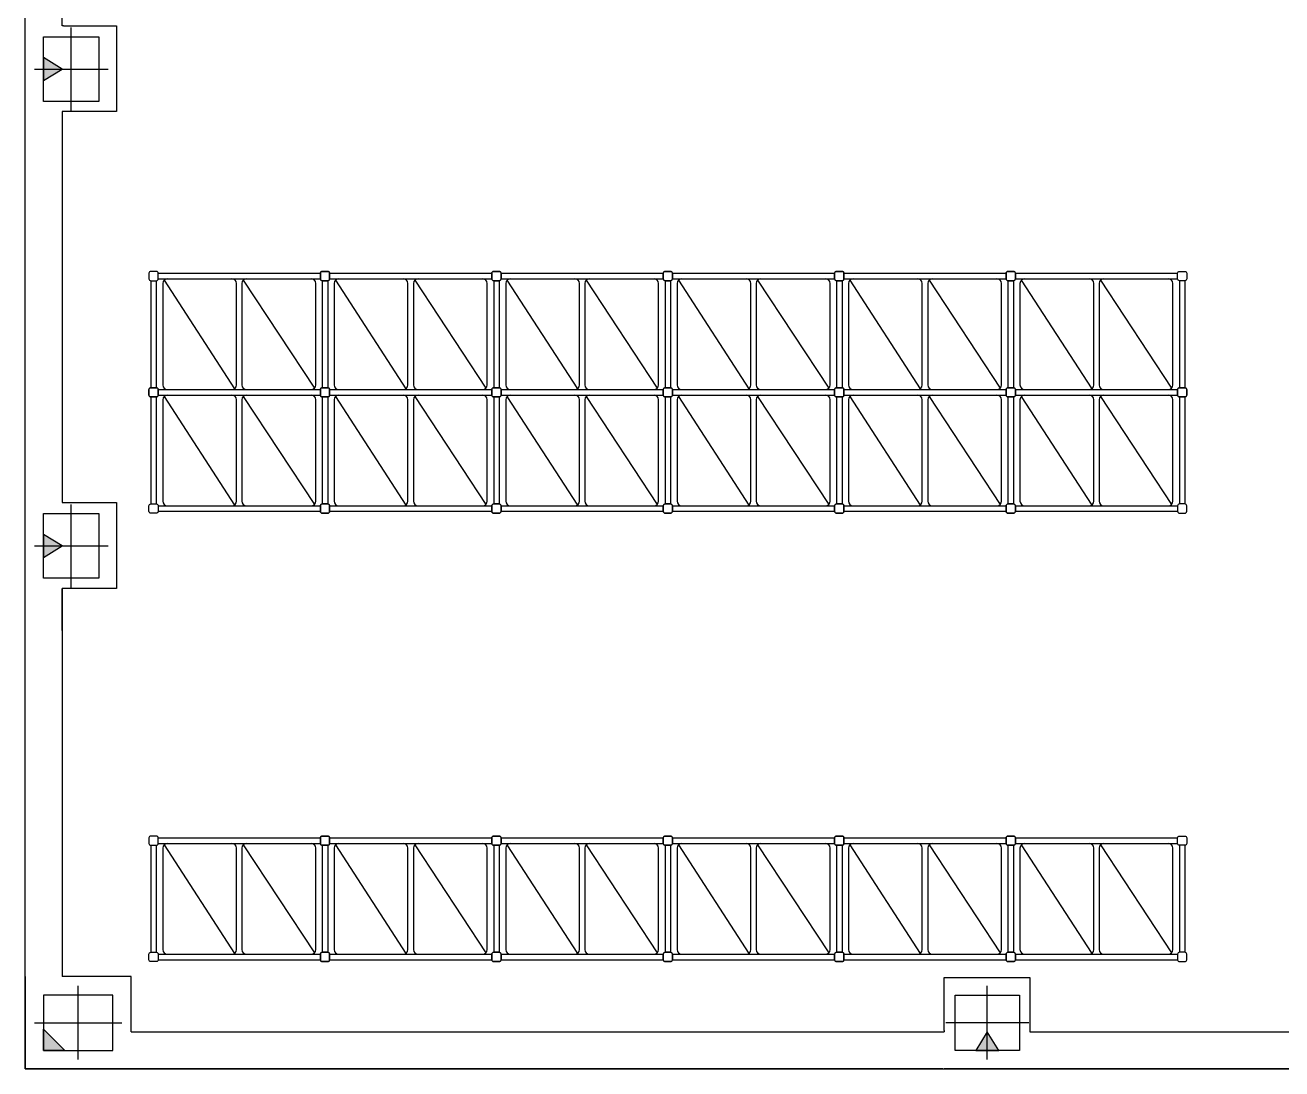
# Model space of a CAD drawing. Header units: millimetres. Extents: x 2499.3 to 2547.2, y 1705.7 to 1775.5.
# Drawn here: x 2499.93 to 2513.56, y 1705.69 to 1717 of the extents above; entities that cross this region are included whole.
import ezdxf

# ---------------------------------------------------------------- set-up
doc = ezdxf.new("R2010")
doc.units = ezdxf.units.MM
doc.linetypes.add('CENTER', pattern=[2, 1.25, -0.25, 0.25, -0.25])
doc.linetypes.add('PLANTA1$0$CONTINUA', pattern=[0])
for name, color, linetype in [('ESTRUCTURA - PILARES', 7, 'Continuous'), ('ESTRUCTURA - PILARES - CRECIMIENTO', 7, 'Continuous'), ('ESTRUCTURA - PILARES EJES', 7, 'CENTER'), ('FORRADO', 7, 'Continuous'), ('MUROS', 7, 'Continuous'), ('Nave', 7, 'Continuous')]:
    doc.layers.add(name, color=color, linetype=linetype)

msp = doc.modelspace()

# ---------------------------------------------------------------- hatches: boundary and pattern name
at = {"layer": 'ESTRUCTURA - PILARES - CRECIMIENTO'}
for points in [[(2500.133, 1716.403), (2500.333, 1716.528), (2500.133, 1716.653)], [(2500.133, 1711.235), (2500.333, 1711.36), (2500.133, 1711.485)], [(2500.363, 1705.892), (2500.133, 1705.892), (2500.133, 1706.122)], [(2510.488, 1705.892), (2510.363, 1706.092), (2510.238, 1705.892)]]:
    msp.add_hatch(color=256, dxfattribs=at).paths.add_polyline_path(points)

# ---------------------------------------------------------------- linework, layer by layer
at = {"layer": 'ESTRUCTURA - PILARES', "elevation": 0}
for points in [[(2500.433, 1716.878), (2500.733, 1716.878), (2500.733, 1716.178), (2500.133, 1716.178), (2500.133, 1716.878), (2500.433, 1716.878)], [(2500.433, 1711.71), (2500.733, 1711.71), (2500.733, 1711.01), (2500.133, 1711.01), (2500.133, 1711.71), (2500.433, 1711.71)], [(2499.933, 1706.692), (2499.933, 1706.692), (2499.933, 1705.692), (2501.083, 1705.692)], [(2501.083, 1706.092), (2501.083, 1706.192), (2501.083, 1706.692), (2500.333, 1706.692)], [(2500.883, 1706.192), (2500.883, 1706.492), (2500.133, 1706.492), (2500.133, 1705.892), (2500.883, 1705.892), (2500.883, 1706.192)], [(2510.013, 1706.192), (2510.013, 1706.492), (2510.713, 1706.492), (2510.713, 1705.892), (2510.013, 1705.892), (2510.013, 1706.192)]]:
    msp.add_lwpolyline(points, dxfattribs=at)
at = {"layer": 'ESTRUCTURA - PILARES - CRECIMIENTO', "elevation": 0}
for points in [[(2500.133, 1716.403), (2500.333, 1716.528), (2500.133, 1716.653), (2500.133, 1716.403)], [(2500.133, 1711.235), (2500.333, 1711.36), (2500.133, 1711.485), (2500.133, 1711.235)], [(2500.363, 1705.892), (2500.133, 1705.892), (2500.133, 1706.122), (2500.363, 1705.892)], [(2510.488, 1705.892), (2510.363, 1706.092), (2510.238, 1705.892), (2510.488, 1705.892)]]:
    msp.add_lwpolyline(points, dxfattribs=at)
at = {"layer": 'ESTRUCTURA - PILARES EJES'}
for p, q in [((2500.433, 1716.078, 0), (2500.433, 1716.978, 0)), ((2500.033, 1716.528, 0), (2500.833, 1716.528, 0)), ((2500.433, 1710.91, 0), (2500.433, 1711.81, 0)), ((2500.033, 1711.36, 0), (2500.833, 1711.36, 0)), ((2500.508, 1705.792, 0), (2500.508, 1706.592, 0)), ((2510.363, 1705.792, 0), (2510.363, 1706.592, 0)), ((2500.033, 1706.192, 0), (2500.983, 1706.192, 0)), ((2510.813, 1706.192, 0), (2509.913, 1706.192, 0))]:
    msp.add_line(p, q, dxfattribs=at)
at = {"layer": 'FORRADO', "linetype": 'PLANTA1$0$CONTINUA'}
for p, q in [((2500.333, 1715.756), (2500.333, 1714.886)), ((2500.333, 1714.787), (2500.333, 1711.829)), ((2500.333, 1711.829, 0), (2500.923, 1711.829, 0)), ((2500.923, 1711.829, 0), (2500.923, 1711.41, 0)), ((2500.923, 1711.829, 0), (2500.923, 1710.9, 0)), ((2500.923, 1710.9, 0), (2500.333, 1710.9, 0))]:
    msp.add_line(p, q, dxfattribs=at)
at = {"layer": 'FORRADO', "linetype": 'PLANTA1$0$CONTINUA', "elevation": 0}
for points in [[(2500.349, 1716.997), (2500.923, 1716.997), (2500.923, 1716.068), (2500.333, 1716.068)], [(2500.333, 1716.068), (2500.333, 1713.51)], [(2500.333, 1711.36), (2500.333, 1711.36)], [(2500.333, 1710.9), (2500.333, 1706.692)], [(2509.894, 1706.108), (2509.894, 1706.682), (2510.823, 1706.682), (2510.823, 1706.092), (2518.958, 1706.092)], [(2501.083, 1706.092), (2507.704, 1706.092)], [(2507.704, 1706.092), (2509.894, 1706.092)]]:
    msp.add_lwpolyline(points, dxfattribs=at)
at = {"layer": 'MUROS', "linetype": 'PLANTA1$0$CONTINUA'}
for p, q in [((2499.933, 1705.692), (2499.933, 1706.692)), ((2499.933, 1706.492), (2499.933, 1705.692)), ((2501.053, 1705.692), (2499.933, 1705.692)), ((2501.053, 1705.692, 0), (2518.958, 1705.692, 0))]:
    msp.add_line(p, q, dxfattribs=at)
at = {"layer": 'Nave'}
for p, q in [((2499.933, 1716.068, 0), (2499.933, 1717.462, 0)), ((2500.333, 1716.997, 0), (2500.333, 1717.462, 0)), ((2500.349, 1716.997, 0), (2500.333, 1716.997, 0)), ((2499.933, 1713.532, 0), (2499.933, 1716.546, 0)), ((2499.933, 1706.692, 0), (2499.933, 1715.756, 0)), ((2500.333, 1710.794), (2500.333, 1710.9, 0)), ((2500.333, 1710.444), (2500.333, 1710.794)), ((2499.933, 1706.692, 0), (2499.933, 1708.519, 0)), ((2499.933, 1705.692), (2499.933, 1706.492)), ((2509.894, 1706.108, 0), (2509.894, 1706.092, 0)), ((2509.88, 1705.692), (2499.933, 1705.692)), ((2499.933, 1705.692), (2547.221, 1705.692)), ((2518.958, 1705.692), (2509.894, 1705.692))]:
    msp.add_line(p, q, dxfattribs=at)
at = {"layer": 'Nave', "color": 251, "true_color": 0x646464}
for p, q in [((2501.375, 1714.315, 0), (2503.133, 1714.315, 0)), ((2503.233, 1714.315, 0), (2504.992, 1714.315, 0)), ((2505.092, 1714.315, 0), (2506.85, 1714.315, 0)), ((2506.95, 1714.315, 0), (2508.708, 1714.315, 0)), ((2508.808, 1714.315, 0), (2510.567, 1714.315, 0)), ((2510.667, 1714.315, 0), (2512.425, 1714.315, 0)), ((2501.295, 1714.235, 0), (2501.295, 1713.075, 0)), ((2501.355, 1714.235, 0), (2501.355, 1713.075, 0)), ((2501.375, 1714.255, 0), (2503.133, 1714.255, 0)), ((2501.425, 1714.205, 0), (2501.425, 1713.105, 0)), ((2501.44, 1714.24, 0), (2502.202, 1713.063, 0)), ((2501.475, 1714.255, 0), (2502.175, 1714.255, 0)), ((2502.225, 1713.105, 0), (2502.225, 1714.205, 0)), ((2502.283, 1714.205, 0), (2502.283, 1713.105, 0)), ((2502.298, 1714.24, 0), (2503.069, 1713.07, 0)), ((2502.333, 1714.255, 0), (2503.033, 1714.255, 0)), ((2503.083, 1713.105, 0), (2503.083, 1714.205, 0)), ((2503.153, 1714.235, 0), (2503.153, 1713.075, 0)), ((2503.153, 1714.235, 0), (2503.153, 1713.075, 0)), ((2503.213, 1714.235, 0), (2503.213, 1713.075, 0)), ((2503.213, 1714.235, 0), (2503.213, 1713.075, 0)), ((2503.233, 1714.255, 0), (2504.992, 1714.255, 0)), ((2503.283, 1714.205, 0), (2503.283, 1713.105, 0)), ((2503.298, 1714.24, 0), (2504.061, 1713.063, 0)), ((2503.333, 1714.255, 0), (2504.033, 1714.255, 0)), ((2504.083, 1713.105, 0), (2504.083, 1714.205, 0)), ((2504.142, 1714.205, 0), (2504.142, 1713.105, 0)), ((2504.156, 1714.24, 0), (2504.927, 1713.07, 0)), ((2504.192, 1714.255, 0), (2504.892, 1714.255, 0)), ((2504.942, 1713.105, 0), (2504.942, 1714.205, 0)), ((2505.012, 1714.235, 0), (2505.012, 1713.075, 0)), ((2505.012, 1714.235, 0), (2505.012, 1713.075, 0)), ((2505.072, 1714.235, 0), (2505.072, 1713.075, 0)), ((2505.072, 1714.235, 0), (2505.072, 1713.075, 0)), ((2505.092, 1714.255, 0), (2506.85, 1714.255, 0)), ((2505.142, 1714.205, 0), (2505.142, 1713.105, 0)), ((2505.156, 1714.24, 0), (2505.919, 1713.063, 0)), ((2505.192, 1714.255, 0), (2505.892, 1714.255, 0)), ((2505.942, 1713.105, 0), (2505.942, 1714.205, 0)), ((2506, 1714.205, 0), (2506, 1713.105, 0)), ((2506.015, 1714.24, 0), (2506.785, 1713.07, 0)), ((2506.05, 1714.255, 0), (2506.75, 1714.255, 0)), ((2506.8, 1713.105, 0), (2506.8, 1714.205, 0)), ((2506.87, 1714.235, 0), (2506.87, 1713.075, 0)), ((2506.87, 1714.235, 0), (2506.87, 1713.075, 0)), ((2506.93, 1714.235, 0), (2506.93, 1713.075, 0)), ((2506.93, 1714.235, 0), (2506.93, 1713.075, 0)), ((2506.95, 1714.255, 0), (2508.708, 1714.255, 0)), ((2507, 1714.205, 0), (2507, 1713.105, 0)), ((2507.015, 1714.24, 0), (2507.777, 1713.063, 0)), ((2507.05, 1714.255, 0), (2507.75, 1714.255, 0)), ((2507.8, 1713.105, 0), (2507.8, 1714.205, 0)), ((2507.858, 1714.205, 0), (2507.858, 1713.105, 0)), ((2507.873, 1714.24, 0), (2508.644, 1713.07, 0)), ((2507.908, 1714.255, 0), (2508.608, 1714.255, 0)), ((2508.658, 1713.105, 0), (2508.658, 1714.205, 0)), ((2508.728, 1714.235, 0), (2508.728, 1713.075, 0)), ((2508.728, 1714.235, 0), (2508.728, 1713.075, 0)), ((2508.788, 1714.235, 0), (2508.788, 1713.075, 0)), ((2508.788, 1714.235, 0), (2508.788, 1713.075, 0)), ((2508.808, 1714.255, 0), (2510.567, 1714.255, 0)), ((2508.858, 1714.205, 0), (2508.858, 1713.105, 0)), ((2508.873, 1714.24, 0), (2509.636, 1713.063, 0)), ((2508.908, 1714.255, 0), (2509.608, 1714.255, 0)), ((2509.658, 1713.105, 0), (2509.658, 1714.205, 0)), ((2509.717, 1714.205, 0), (2509.717, 1713.105, 0)), ((2509.731, 1714.24, 0), (2510.502, 1713.07, 0)), ((2509.767, 1714.255, 0), (2510.467, 1714.255, 0)), ((2510.517, 1713.105, 0), (2510.517, 1714.205, 0)), ((2510.587, 1714.235, 0), (2510.587, 1713.075, 0)), ((2510.587, 1714.235, 0), (2510.587, 1713.075, 0)), ((2510.647, 1714.235, 0), (2510.647, 1713.075, 0)), ((2510.647, 1714.235, 0), (2510.647, 1713.075, 0)), ((2510.667, 1714.255, 0), (2512.425, 1714.255, 0)), ((2510.717, 1714.205, 0), (2510.717, 1713.105, 0)), ((2510.731, 1714.24, 0), (2511.494, 1713.063, 0)), ((2510.767, 1714.255, 0), (2511.467, 1714.255, 0)), ((2511.517, 1713.105, 0), (2511.517, 1714.205, 0)), ((2511.575, 1714.205, 0), (2511.575, 1713.105, 0)), ((2511.59, 1714.24, 0), (2512.36, 1713.07, 0)), ((2511.625, 1714.255, 0), (2512.325, 1714.255, 0)), ((2512.375, 1713.105, 0), (2512.375, 1714.205, 0)), ((2512.445, 1714.235, 0), (2512.445, 1713.075, 0)), ((2512.505, 1714.235, 0), (2512.505, 1713.075, 0)), ((2501.375, 1713.055, 0), (2503.133, 1713.055, 0)), ((2501.375, 1713.055, 0), (2503.133, 1713.055, 0)), ((2501.475, 1713.055, 0), (2502.175, 1713.055, 0)), ((2502.333, 1713.055, 0), (2503.033, 1713.055, 0)), ((2503.233, 1713.055, 0), (2504.992, 1713.055, 0)), ((2503.233, 1713.055, 0), (2504.992, 1713.055, 0)), ((2503.333, 1713.055, 0), (2504.033, 1713.055, 0)), ((2504.192, 1713.055, 0), (2504.892, 1713.055, 0)), ((2505.092, 1713.055, 0), (2506.85, 1713.055, 0)), ((2505.092, 1713.055, 0), (2506.85, 1713.055, 0)), ((2505.192, 1713.055, 0), (2505.892, 1713.055, 0)), ((2506.05, 1713.055, 0), (2506.75, 1713.055, 0)), ((2506.95, 1713.055, 0), (2508.708, 1713.055, 0)), ((2506.95, 1713.055, 0), (2508.708, 1713.055, 0)), ((2507.05, 1713.055, 0), (2507.75, 1713.055, 0)), ((2507.908, 1713.055, 0), (2508.608, 1713.055, 0)), ((2508.808, 1713.055, 0), (2510.567, 1713.055, 0)), ((2508.808, 1713.055, 0), (2510.567, 1713.055, 0)), ((2508.908, 1713.055, 0), (2509.608, 1713.055, 0)), ((2509.767, 1713.055, 0), (2510.467, 1713.055, 0)), ((2510.667, 1713.055, 0), (2512.425, 1713.055, 0)), ((2510.667, 1713.055, 0), (2512.425, 1713.055, 0)), ((2510.767, 1713.055, 0), (2511.467, 1713.055, 0)), ((2511.625, 1713.055, 0), (2512.325, 1713.055, 0)), ((2501.295, 1712.975, 0), (2501.295, 1711.815, 0)), ((2501.355, 1712.975, 0), (2501.355, 1711.815, 0)), ((2501.375, 1712.995, 0), (2503.133, 1712.995, 0)), ((2501.375, 1712.995, 0), (2503.133, 1712.995, 0)), ((2501.425, 1712.945, 0), (2501.425, 1711.845, 0)), ((2501.44, 1712.98, 0), (2502.202, 1711.803, 0)), ((2501.475, 1712.995, 0), (2502.175, 1712.995, 0)), ((2502.225, 1711.845, 0), (2502.225, 1712.945, 0)), ((2502.283, 1712.945, 0), (2502.283, 1711.845, 0)), ((2502.298, 1712.98, 0), (2503.069, 1711.81, 0)), ((2502.333, 1712.995, 0), (2503.033, 1712.995, 0)), ((2503.083, 1711.845, 0), (2503.083, 1712.945, 0)), ((2503.153, 1712.975, 0), (2503.153, 1711.815, 0)), ((2503.153, 1712.975, 0), (2503.153, 1711.815, 0)), ((2503.213, 1712.975, 0), (2503.213, 1711.815, 0)), ((2503.213, 1712.975, 0), (2503.213, 1711.815, 0)), ((2503.233, 1712.995, 0), (2504.992, 1712.995, 0)), ((2503.233, 1712.995, 0), (2504.992, 1712.995, 0)), ((2503.283, 1712.945, 0), (2503.283, 1711.845, 0)), ((2503.298, 1712.98, 0), (2504.061, 1711.803, 0)), ((2503.333, 1712.995, 0), (2504.033, 1712.995, 0)), ((2504.083, 1711.845, 0), (2504.083, 1712.945, 0)), ((2504.142, 1712.945, 0), (2504.142, 1711.845, 0)), ((2504.156, 1712.98, 0), (2504.927, 1711.81, 0)), ((2504.192, 1712.995, 0), (2504.892, 1712.995, 0)), ((2504.942, 1711.845, 0), (2504.942, 1712.945, 0)), ((2505.012, 1712.975, 0), (2505.012, 1711.815, 0)), ((2505.012, 1712.975, 0), (2505.012, 1711.815, 0)), ((2505.072, 1712.975, 0), (2505.072, 1711.815, 0)), ((2505.072, 1712.975, 0), (2505.072, 1711.815, 0)), ((2505.092, 1712.995, 0), (2506.85, 1712.995, 0)), ((2505.092, 1712.995, 0), (2506.85, 1712.995, 0)), ((2505.142, 1712.945, 0), (2505.142, 1711.845, 0)), ((2505.156, 1712.98, 0), (2505.919, 1711.803, 0)), ((2505.192, 1712.995, 0), (2505.892, 1712.995, 0)), ((2505.942, 1711.845, 0), (2505.942, 1712.945, 0)), ((2506, 1712.945, 0), (2506, 1711.845, 0)), ((2506.015, 1712.98, 0), (2506.785, 1711.81, 0)), ((2506.05, 1712.995, 0), (2506.75, 1712.995, 0)), ((2506.8, 1711.845, 0), (2506.8, 1712.945, 0)), ((2506.87, 1712.975, 0), (2506.87, 1711.815, 0)), ((2506.87, 1712.975, 0), (2506.87, 1711.815, 0)), ((2506.93, 1712.975, 0), (2506.93, 1711.815, 0)), ((2506.93, 1712.975, 0), (2506.93, 1711.815, 0)), ((2506.95, 1712.995, 0), (2508.708, 1712.995, 0)), ((2506.95, 1712.995, 0), (2508.708, 1712.995, 0)), ((2507, 1712.945, 0), (2507, 1711.845, 0)), ((2507.015, 1712.98, 0), (2507.777, 1711.803, 0)), ((2507.05, 1712.995, 0), (2507.75, 1712.995, 0)), ((2507.8, 1711.845, 0), (2507.8, 1712.945, 0)), ((2507.858, 1712.945, 0), (2507.858, 1711.845, 0)), ((2507.873, 1712.98, 0), (2508.644, 1711.81, 0)), ((2507.908, 1712.995, 0), (2508.608, 1712.995, 0)), ((2508.658, 1711.845, 0), (2508.658, 1712.945, 0)), ((2508.728, 1712.975, 0), (2508.728, 1711.815, 0)), ((2508.728, 1712.975, 0), (2508.728, 1711.815, 0)), ((2508.788, 1712.975, 0), (2508.788, 1711.815, 0)), ((2508.788, 1712.975, 0), (2508.788, 1711.815, 0)), ((2508.808, 1712.995, 0), (2510.567, 1712.995, 0)), ((2508.808, 1712.995, 0), (2510.567, 1712.995, 0)), ((2508.858, 1712.945, 0), (2508.858, 1711.845, 0)), ((2508.873, 1712.98, 0), (2509.636, 1711.803, 0)), ((2508.908, 1712.995, 0), (2509.608, 1712.995, 0)), ((2509.658, 1711.845, 0), (2509.658, 1712.945, 0)), ((2509.717, 1712.945, 0), (2509.717, 1711.845, 0)), ((2509.731, 1712.98, 0), (2510.502, 1711.81, 0)), ((2509.767, 1712.995, 0), (2510.467, 1712.995, 0)), ((2510.517, 1711.845, 0), (2510.517, 1712.945, 0)), ((2510.587, 1712.975, 0), (2510.587, 1711.815, 0)), ((2510.587, 1712.975, 0), (2510.587, 1711.815, 0)), ((2510.647, 1712.975, 0), (2510.647, 1711.815, 0)), ((2510.647, 1712.975, 0), (2510.647, 1711.815, 0)), ((2510.667, 1712.995, 0), (2512.425, 1712.995, 0)), ((2510.667, 1712.995, 0), (2512.425, 1712.995, 0)), ((2510.717, 1712.945, 0), (2510.717, 1711.845, 0)), ((2510.731, 1712.98, 0), (2511.494, 1711.803, 0)), ((2510.767, 1712.995, 0), (2511.467, 1712.995, 0)), ((2511.517, 1711.845, 0), (2511.517, 1712.945, 0)), ((2511.575, 1712.945, 0), (2511.575, 1711.845, 0)), ((2511.59, 1712.98, 0), (2512.36, 1711.81, 0)), ((2511.625, 1712.995, 0), (2512.325, 1712.995, 0)), ((2512.375, 1711.845, 0), (2512.375, 1712.945, 0)), ((2512.445, 1712.975, 0), (2512.445, 1711.815, 0)), ((2512.505, 1712.975, 0), (2512.505, 1711.815, 0)), ((2501.375, 1711.795, 0), (2503.133, 1711.795, 0)), ((2501.375, 1711.735, 0), (2503.133, 1711.735, 0)), ((2501.475, 1711.795, 0), (2502.175, 1711.795, 0)), ((2502.333, 1711.795, 0), (2503.033, 1711.795, 0)), ((2503.233, 1711.795, 0), (2504.992, 1711.795, 0)), ((2503.233, 1711.735, 0), (2504.992, 1711.735, 0)), ((2503.333, 1711.795, 0), (2504.033, 1711.795, 0)), ((2504.192, 1711.795, 0), (2504.892, 1711.795, 0)), ((2505.092, 1711.795, 0), (2506.85, 1711.795, 0)), ((2505.092, 1711.735, 0), (2506.85, 1711.735, 0)), ((2505.192, 1711.795, 0), (2505.892, 1711.795, 0)), ((2506.05, 1711.795, 0), (2506.75, 1711.795, 0)), ((2506.95, 1711.795, 0), (2508.708, 1711.795, 0)), ((2506.95, 1711.735, 0), (2508.708, 1711.735, 0)), ((2507.05, 1711.795, 0), (2507.75, 1711.795, 0)), ((2507.908, 1711.795, 0), (2508.608, 1711.795, 0)), ((2508.808, 1711.795, 0), (2510.567, 1711.795, 0)), ((2508.808, 1711.735, 0), (2510.567, 1711.735, 0)), ((2508.908, 1711.795, 0), (2509.608, 1711.795, 0)), ((2509.767, 1711.795, 0), (2510.467, 1711.795, 0)), ((2510.667, 1711.795, 0), (2512.425, 1711.795, 0)), ((2510.667, 1711.735, 0), (2512.425, 1711.735, 0)), ((2510.767, 1711.795, 0), (2511.467, 1711.795, 0)), ((2511.625, 1711.795, 0), (2512.325, 1711.795, 0)), ((2501.375, 1708.195, 0), (2503.133, 1708.195, 0)), ((2503.233, 1708.195, 0), (2504.992, 1708.195, 0)), ((2505.092, 1708.195, 0), (2506.85, 1708.195, 0)), ((2506.95, 1708.195, 0), (2508.708, 1708.195, 0)), ((2508.808, 1708.195, 0), (2510.567, 1708.195, 0)), ((2510.667, 1708.195, 0), (2512.425, 1708.195, 0)), ((2501.295, 1708.115, 0), (2501.295, 1706.955, 0)), ((2501.355, 1708.115, 0), (2501.355, 1706.955, 0)), ((2501.375, 1708.135, 0), (2503.133, 1708.135, 0)), ((2501.425, 1708.085, 0), (2501.425, 1706.985, 0)), ((2501.44, 1708.12, 0), (2502.202, 1706.943, 0)), ((2501.475, 1708.135, 0), (2502.175, 1708.135, 0)), ((2502.225, 1706.985, 0), (2502.225, 1708.085, 0)), ((2502.283, 1708.085, 0), (2502.283, 1706.985, 0)), ((2502.298, 1708.12, 0), (2503.069, 1706.95, 0)), ((2502.333, 1708.135, 0), (2503.033, 1708.135, 0)), ((2503.083, 1706.985, 0), (2503.083, 1708.085, 0)), ((2503.153, 1708.115, 0), (2503.153, 1706.955, 0)), ((2503.153, 1708.115, 0), (2503.153, 1706.955, 0)), ((2503.213, 1708.115, 0), (2503.213, 1706.955, 0)), ((2503.213, 1708.115, 0), (2503.213, 1706.955, 0)), ((2503.233, 1708.135, 0), (2504.992, 1708.135, 0)), ((2503.283, 1708.085, 0), (2503.283, 1706.985, 0)), ((2503.298, 1708.12, 0), (2504.061, 1706.943, 0)), ((2503.333, 1708.135, 0), (2504.033, 1708.135, 0)), ((2504.083, 1706.985, 0), (2504.083, 1708.085, 0)), ((2504.142, 1708.085, 0), (2504.142, 1706.985, 0)), ((2504.156, 1708.12, 0), (2504.927, 1706.95, 0)), ((2504.192, 1708.135, 0), (2504.892, 1708.135, 0)), ((2504.942, 1706.985, 0), (2504.942, 1708.085, 0)), ((2505.012, 1708.115, 0), (2505.012, 1706.955, 0)), ((2505.012, 1708.115, 0), (2505.012, 1706.955, 0)), ((2505.072, 1708.115, 0), (2505.072, 1706.955, 0)), ((2505.072, 1708.115, 0), (2505.072, 1706.955, 0)), ((2505.092, 1708.135, 0), (2506.85, 1708.135, 0)), ((2505.142, 1708.085, 0), (2505.142, 1706.985, 0)), ((2505.156, 1708.12, 0), (2505.919, 1706.943, 0)), ((2505.192, 1708.135, 0), (2505.892, 1708.135, 0)), ((2505.942, 1706.985, 0), (2505.942, 1708.085, 0)), ((2506, 1708.085, 0), (2506, 1706.985, 0)), ((2506.015, 1708.12, 0), (2506.785, 1706.95, 0)), ((2506.05, 1708.135, 0), (2506.75, 1708.135, 0)), ((2506.8, 1706.985, 0), (2506.8, 1708.085, 0)), ((2506.87, 1708.115, 0), (2506.87, 1706.955, 0)), ((2506.87, 1708.115, 0), (2506.87, 1706.955, 0)), ((2506.93, 1708.115, 0), (2506.93, 1706.955, 0)), ((2506.93, 1708.115, 0), (2506.93, 1706.955, 0)), ((2506.95, 1708.135, 0), (2508.708, 1708.135, 0)), ((2507, 1708.085, 0), (2507, 1706.985, 0)), ((2507.015, 1708.12, 0), (2507.777, 1706.943, 0)), ((2507.05, 1708.135, 0), (2507.75, 1708.135, 0)), ((2507.8, 1706.985, 0), (2507.8, 1708.085, 0)), ((2507.858, 1708.085, 0), (2507.858, 1706.985, 0)), ((2507.873, 1708.12, 0), (2508.644, 1706.95, 0)), ((2507.908, 1708.135, 0), (2508.608, 1708.135, 0)), ((2508.658, 1706.985, 0), (2508.658, 1708.085, 0)), ((2508.728, 1708.115, 0), (2508.728, 1706.955, 0)), ((2508.728, 1708.115, 0), (2508.728, 1706.955, 0)), ((2508.788, 1708.115, 0), (2508.788, 1706.955, 0)), ((2508.788, 1708.115, 0), (2508.788, 1706.955, 0)), ((2508.808, 1708.135, 0), (2510.567, 1708.135, 0)), ((2508.858, 1708.085, 0), (2508.858, 1706.985, 0)), ((2508.873, 1708.12, 0), (2509.636, 1706.943, 0)), ((2508.908, 1708.135, 0), (2509.608, 1708.135, 0)), ((2509.658, 1706.985, 0), (2509.658, 1708.085, 0)), ((2509.717, 1708.085, 0), (2509.717, 1706.985, 0)), ((2509.731, 1708.12, 0), (2510.502, 1706.95, 0)), ((2509.767, 1708.135, 0), (2510.467, 1708.135, 0)), ((2510.517, 1706.985, 0), (2510.517, 1708.085, 0)), ((2510.587, 1708.115, 0), (2510.587, 1706.955, 0)), ((2510.587, 1708.115, 0), (2510.587, 1706.955, 0)), ((2510.647, 1708.115, 0), (2510.647, 1706.955, 0)), ((2510.647, 1708.115, 0), (2510.647, 1706.955, 0)), ((2510.667, 1708.135, 0), (2512.425, 1708.135, 0)), ((2510.717, 1708.085, 0), (2510.717, 1706.985, 0)), ((2510.731, 1708.12, 0), (2511.494, 1706.943, 0)), ((2510.767, 1708.135, 0), (2511.467, 1708.135, 0)), ((2511.517, 1706.985, 0), (2511.517, 1708.085, 0)), ((2511.575, 1708.085, 0), (2511.575, 1706.985, 0)), ((2511.59, 1708.12, 0), (2512.36, 1706.95, 0)), ((2511.625, 1708.135, 0), (2512.325, 1708.135, 0)), ((2512.375, 1706.985, 0), (2512.375, 1708.085, 0)), ((2512.445, 1708.115, 0), (2512.445, 1706.955, 0)), ((2512.505, 1708.115, 0), (2512.505, 1706.955, 0)), ((2501.375, 1706.935, 0), (2503.133, 1706.935, 0)), ((2501.475, 1706.935, 0), (2502.175, 1706.935, 0)), ((2502.333, 1706.935, 0), (2503.033, 1706.935, 0)), ((2503.233, 1706.935, 0), (2504.992, 1706.935, 0)), ((2503.333, 1706.935, 0), (2504.033, 1706.935, 0)), ((2504.192, 1706.935, 0), (2504.892, 1706.935, 0)), ((2505.092, 1706.935, 0), (2506.85, 1706.935, 0)), ((2505.192, 1706.935, 0), (2505.892, 1706.935, 0)), ((2506.05, 1706.935, 0), (2506.75, 1706.935, 0)), ((2506.95, 1706.935, 0), (2508.708, 1706.935, 0)), ((2507.05, 1706.935, 0), (2507.75, 1706.935, 0)), ((2507.908, 1706.935, 0), (2508.608, 1706.935, 0)), ((2508.808, 1706.935, 0), (2510.567, 1706.935, 0)), ((2508.908, 1706.935, 0), (2509.608, 1706.935, 0)), ((2509.767, 1706.935, 0), (2510.467, 1706.935, 0)), ((2510.667, 1706.935, 0), (2512.425, 1706.935, 0)), ((2510.767, 1706.935, 0), (2511.467, 1706.935, 0)), ((2511.625, 1706.935, 0), (2512.325, 1706.935, 0)), ((2501.375, 1706.875, 0), (2503.133, 1706.875, 0)), ((2503.233, 1706.875, 0), (2504.992, 1706.875, 0)), ((2505.092, 1706.875, 0), (2506.85, 1706.875, 0)), ((2506.95, 1706.875, 0), (2508.708, 1706.875, 0)), ((2508.808, 1706.875, 0), (2510.567, 1706.875, 0)), ((2510.667, 1706.875, 0), (2512.425, 1706.875, 0))]:
    msp.add_line(p, q, dxfattribs=at)
at = {"layer": 'Nave', "color": 251, "true_color": 0x646464, "elevation": 0}
for points in [[(2501.295, 1714.235), (2501.355, 1714.235, 0.414214), (2501.375, 1714.255), (2501.375, 1714.315, 0.414214), (2501.355, 1714.335), (2501.295, 1714.335, 0.414214), (2501.275, 1714.315), (2501.275, 1714.255, 0.414214)], [(2503.213, 1714.235), (2503.153, 1714.235, -0.414214), (2503.133, 1714.255), (2503.133, 1714.315, -0.414214), (2503.153, 1714.335), (2503.213, 1714.335, -0.414214), (2503.233, 1714.315), (2503.233, 1714.255, -0.414214)], [(2503.153, 1714.235), (2503.213, 1714.235, 0.414214), (2503.233, 1714.255), (2503.233, 1714.315, 0.414214), (2503.213, 1714.335), (2503.153, 1714.335, 0.414214), (2503.133, 1714.315), (2503.133, 1714.255, 0.414214)], [(2505.072, 1714.235), (2505.012, 1714.235, -0.414214), (2504.992, 1714.255), (2504.992, 1714.315, -0.414214), (2505.012, 1714.335), (2505.072, 1714.335, -0.414214), (2505.092, 1714.315), (2505.092, 1714.255, -0.414214)], [(2505.012, 1714.235), (2505.072, 1714.235, 0.414214), (2505.092, 1714.255), (2505.092, 1714.315, 0.414214), (2505.072, 1714.335), (2505.012, 1714.335, 0.414214), (2504.992, 1714.315), (2504.992, 1714.255, 0.414214)], [(2506.93, 1714.235), (2506.87, 1714.235, -0.414214), (2506.85, 1714.255), (2506.85, 1714.315, -0.414214), (2506.87, 1714.335), (2506.93, 1714.335, -0.414214), (2506.95, 1714.315), (2506.95, 1714.255, -0.414214)], [(2506.87, 1714.235), (2506.93, 1714.235, 0.414214), (2506.95, 1714.255), (2506.95, 1714.315, 0.414214), (2506.93, 1714.335), (2506.87, 1714.335, 0.414214), (2506.85, 1714.315), (2506.85, 1714.255, 0.414214)], [(2508.788, 1714.235), (2508.728, 1714.235, -0.414214), (2508.708, 1714.255), (2508.708, 1714.315, -0.414214), (2508.728, 1714.335), (2508.788, 1714.335, -0.414214), (2508.808, 1714.315), (2508.808, 1714.255, -0.414214)], [(2508.728, 1714.235), (2508.788, 1714.235, 0.414214), (2508.808, 1714.255), (2508.808, 1714.315, 0.414214), (2508.788, 1714.335), (2508.728, 1714.335, 0.414214), (2508.708, 1714.315), (2508.708, 1714.255, 0.414214)], [(2510.647, 1714.235), (2510.587, 1714.235, -0.414214), (2510.567, 1714.255), (2510.567, 1714.315, -0.414214), (2510.587, 1714.335), (2510.647, 1714.335, -0.414214), (2510.667, 1714.315), (2510.667, 1714.255, -0.414214)], [(2510.587, 1714.235), (2510.647, 1714.235, 0.414214), (2510.667, 1714.255), (2510.667, 1714.315, 0.414214), (2510.647, 1714.335), (2510.587, 1714.335, 0.414214), (2510.567, 1714.315), (2510.567, 1714.255, 0.414214)], [(2512.505, 1714.235), (2512.445, 1714.235, -0.414214), (2512.425, 1714.255), (2512.425, 1714.315, -0.414214), (2512.445, 1714.335), (2512.505, 1714.335, -0.414214), (2512.525, 1714.315), (2512.525, 1714.255, -0.414214)], [(2501.295, 1712.975), (2501.355, 1712.975, 0.414214), (2501.375, 1712.995), (2501.375, 1713.055, 0.414214), (2501.355, 1713.075), (2501.295, 1713.075, 0.414214), (2501.275, 1713.055), (2501.275, 1712.995, 0.414214)], [(2501.295, 1713.075), (2501.355, 1713.075, -0.414214), (2501.375, 1713.055), (2501.375, 1712.995, -0.414214), (2501.355, 1712.975), (2501.295, 1712.975, -0.414214), (2501.275, 1712.995), (2501.275, 1713.055, -0.414214)], [(2503.213, 1712.975), (2503.153, 1712.975, -0.414214), (2503.133, 1712.995), (2503.133, 1713.055, -0.414214), (2503.153, 1713.075), (2503.213, 1713.075, -0.414214), (2503.233, 1713.055), (2503.233, 1712.995, -0.414214)], [(2503.153, 1712.975), (2503.213, 1712.975, 0.414214), (2503.233, 1712.995), (2503.233, 1713.055, 0.414214), (2503.213, 1713.075), (2503.153, 1713.075, 0.414214), (2503.133, 1713.055), (2503.133, 1712.995, 0.414214)], [(2503.213, 1713.075), (2503.153, 1713.075, 0.414214), (2503.133, 1713.055), (2503.133, 1712.995, 0.414214), (2503.153, 1712.975), (2503.213, 1712.975, 0.414214), (2503.233, 1712.995), (2503.233, 1713.055, 0.414214)], [(2503.153, 1713.075), (2503.213, 1713.075, -0.414214), (2503.233, 1713.055), (2503.233, 1712.995, -0.414214), (2503.213, 1712.975), (2503.153, 1712.975, -0.414214), (2503.133, 1712.995), (2503.133, 1713.055, -0.414214)], [(2505.072, 1712.975), (2505.012, 1712.975, -0.414214), (2504.992, 1712.995), (2504.992, 1713.055, -0.414214), (2505.012, 1713.075), (2505.072, 1713.075, -0.414214), (2505.092, 1713.055), (2505.092, 1712.995, -0.414214)], [(2505.012, 1712.975), (2505.072, 1712.975, 0.414214), (2505.092, 1712.995), (2505.092, 1713.055, 0.414214), (2505.072, 1713.075), (2505.012, 1713.075, 0.414214), (2504.992, 1713.055), (2504.992, 1712.995, 0.414214)], [(2505.072, 1713.075), (2505.012, 1713.075, 0.414214), (2504.992, 1713.055), (2504.992, 1712.995, 0.414214), (2505.012, 1712.975), (2505.072, 1712.975, 0.414214), (2505.092, 1712.995), (2505.092, 1713.055, 0.414214)], [(2505.012, 1713.075), (2505.072, 1713.075, -0.414214), (2505.092, 1713.055), (2505.092, 1712.995, -0.414214), (2505.072, 1712.975), (2505.012, 1712.975, -0.414214), (2504.992, 1712.995), (2504.992, 1713.055, -0.414214)], [(2506.93, 1712.975), (2506.87, 1712.975, -0.414214), (2506.85, 1712.995), (2506.85, 1713.055, -0.414214), (2506.87, 1713.075), (2506.93, 1713.075, -0.414214), (2506.95, 1713.055), (2506.95, 1712.995, -0.414214)], [(2506.87, 1712.975), (2506.93, 1712.975, 0.414214), (2506.95, 1712.995), (2506.95, 1713.055, 0.414214), (2506.93, 1713.075), (2506.87, 1713.075, 0.414214), (2506.85, 1713.055), (2506.85, 1712.995, 0.414214)], [(2506.93, 1713.075), (2506.87, 1713.075, 0.414214), (2506.85, 1713.055), (2506.85, 1712.995, 0.414214), (2506.87, 1712.975), (2506.93, 1712.975, 0.414214), (2506.95, 1712.995), (2506.95, 1713.055, 0.414214)], [(2506.87, 1713.075), (2506.93, 1713.075, -0.414214), (2506.95, 1713.055), (2506.95, 1712.995, -0.414214), (2506.93, 1712.975), (2506.87, 1712.975, -0.414214), (2506.85, 1712.995), (2506.85, 1713.055, -0.414214)], [(2508.788, 1712.975), (2508.728, 1712.975, -0.414214), (2508.708, 1712.995), (2508.708, 1713.055, -0.414214), (2508.728, 1713.075), (2508.788, 1713.075, -0.414214), (2508.808, 1713.055), (2508.808, 1712.995, -0.414214)], [(2508.728, 1712.975), (2508.788, 1712.975, 0.414214), (2508.808, 1712.995), (2508.808, 1713.055, 0.414214), (2508.788, 1713.075), (2508.728, 1713.075, 0.414214), (2508.708, 1713.055), (2508.708, 1712.995, 0.414214)], [(2508.788, 1713.075), (2508.728, 1713.075, 0.414214), (2508.708, 1713.055), (2508.708, 1712.995, 0.414214), (2508.728, 1712.975), (2508.788, 1712.975, 0.414214), (2508.808, 1712.995), (2508.808, 1713.055, 0.414214)], [(2508.728, 1713.075), (2508.788, 1713.075, -0.414214), (2508.808, 1713.055), (2508.808, 1712.995, -0.414214), (2508.788, 1712.975), (2508.728, 1712.975, -0.414214), (2508.708, 1712.995), (2508.708, 1713.055, -0.414214)], [(2510.647, 1712.975), (2510.587, 1712.975, -0.414214), (2510.567, 1712.995), (2510.567, 1713.055, -0.414214), (2510.587, 1713.075), (2510.647, 1713.075, -0.414214), (2510.667, 1713.055), (2510.667, 1712.995, -0.414214)], [(2510.587, 1712.975), (2510.647, 1712.975, 0.414214), (2510.667, 1712.995), (2510.667, 1713.055, 0.414214), (2510.647, 1713.075), (2510.587, 1713.075, 0.414214), (2510.567, 1713.055), (2510.567, 1712.995, 0.414214)], [(2510.647, 1713.075), (2510.587, 1713.075, 0.414214), (2510.567, 1713.055), (2510.567, 1712.995, 0.414214), (2510.587, 1712.975), (2510.647, 1712.975, 0.414214), (2510.667, 1712.995), (2510.667, 1713.055, 0.414214)], [(2510.587, 1713.075), (2510.647, 1713.075, -0.414214), (2510.667, 1713.055), (2510.667, 1712.995, -0.414214), (2510.647, 1712.975), (2510.587, 1712.975, -0.414214), (2510.567, 1712.995), (2510.567, 1713.055, -0.414214)], [(2512.505, 1712.975), (2512.445, 1712.975, -0.414214), (2512.425, 1712.995), (2512.425, 1713.055, -0.414214), (2512.445, 1713.075), (2512.505, 1713.075, -0.414214), (2512.525, 1713.055), (2512.525, 1712.995, -0.414214)], [(2512.505, 1713.075), (2512.445, 1713.075, 0.414214), (2512.425, 1713.055), (2512.425, 1712.995, 0.414214), (2512.445, 1712.975), (2512.505, 1712.975, 0.414214), (2512.525, 1712.995), (2512.525, 1713.055, 0.414214)], [(2501.295, 1711.815), (2501.355, 1711.815, -0.414214), (2501.375, 1711.795), (2501.375, 1711.735, -0.414214), (2501.355, 1711.715), (2501.295, 1711.715, -0.414214), (2501.275, 1711.735), (2501.275, 1711.795, -0.414214)], [(2503.213, 1711.815), (2503.153, 1711.815, 0.414214), (2503.133, 1711.795), (2503.133, 1711.735, 0.414214), (2503.153, 1711.715), (2503.213, 1711.715, 0.414214), (2503.233, 1711.735), (2503.233, 1711.795, 0.414214)], [(2503.153, 1711.815), (2503.213, 1711.815, -0.414214), (2503.233, 1711.795), (2503.233, 1711.735, -0.414214), (2503.213, 1711.715), (2503.153, 1711.715, -0.414214), (2503.133, 1711.735), (2503.133, 1711.795, -0.414214)], [(2505.072, 1711.815), (2505.012, 1711.815, 0.414214), (2504.992, 1711.795), (2504.992, 1711.735, 0.414214), (2505.012, 1711.715), (2505.072, 1711.715, 0.414214), (2505.092, 1711.735), (2505.092, 1711.795, 0.414214)], [(2505.012, 1711.815), (2505.072, 1711.815, -0.414214), (2505.092, 1711.795), (2505.092, 1711.735, -0.414214), (2505.072, 1711.715), (2505.012, 1711.715, -0.414214), (2504.992, 1711.735), (2504.992, 1711.795, -0.414214)], [(2506.93, 1711.815), (2506.87, 1711.815, 0.414214), (2506.85, 1711.795), (2506.85, 1711.735, 0.414214), (2506.87, 1711.715), (2506.93, 1711.715, 0.414214), (2506.95, 1711.735), (2506.95, 1711.795, 0.414214)], [(2506.87, 1711.815), (2506.93, 1711.815, -0.414214), (2506.95, 1711.795), (2506.95, 1711.735, -0.414214), (2506.93, 1711.715), (2506.87, 1711.715, -0.414214), (2506.85, 1711.735), (2506.85, 1711.795, -0.414214)], [(2508.788, 1711.815), (2508.728, 1711.815, 0.414214), (2508.708, 1711.795), (2508.708, 1711.735, 0.414214), (2508.728, 1711.715), (2508.788, 1711.715, 0.414214), (2508.808, 1711.735), (2508.808, 1711.795, 0.414214)], [(2508.728, 1711.815), (2508.788, 1711.815, -0.414214), (2508.808, 1711.795), (2508.808, 1711.735, -0.414214), (2508.788, 1711.715), (2508.728, 1711.715, -0.414214), (2508.708, 1711.735), (2508.708, 1711.795, -0.414214)], [(2510.647, 1711.815), (2510.587, 1711.815, 0.414214), (2510.567, 1711.795), (2510.567, 1711.735, 0.414214), (2510.587, 1711.715), (2510.647, 1711.715, 0.414214), (2510.667, 1711.735), (2510.667, 1711.795, 0.414214)], [(2510.587, 1711.815), (2510.647, 1711.815, -0.414214), (2510.667, 1711.795), (2510.667, 1711.735, -0.414214), (2510.647, 1711.715), (2510.587, 1711.715, -0.414214), (2510.567, 1711.735), (2510.567, 1711.795, -0.414214)], [(2512.505, 1711.815), (2512.445, 1711.815, 0.414214), (2512.425, 1711.795), (2512.425, 1711.735, 0.414214), (2512.445, 1711.715), (2512.505, 1711.715, 0.414214), (2512.525, 1711.735), (2512.525, 1711.795, 0.414214)], [(2501.295, 1708.115), (2501.355, 1708.115, 0.414214), (2501.375, 1708.135), (2501.375, 1708.195, 0.414214), (2501.355, 1708.215), (2501.295, 1708.215, 0.414214), (2501.275, 1708.195), (2501.275, 1708.135, 0.414214)], [(2503.213, 1708.115), (2503.153, 1708.115, -0.414214), (2503.133, 1708.135), (2503.133, 1708.195, -0.414214), (2503.153, 1708.215), (2503.213, 1708.215, -0.414214), (2503.233, 1708.195), (2503.233, 1708.135, -0.414214)], [(2503.153, 1708.115), (2503.213, 1708.115, 0.414214), (2503.233, 1708.135), (2503.233, 1708.195, 0.414214), (2503.213, 1708.215), (2503.153, 1708.215, 0.414214), (2503.133, 1708.195), (2503.133, 1708.135, 0.414214)], [(2505.072, 1708.115), (2505.012, 1708.115, -0.414214), (2504.992, 1708.135), (2504.992, 1708.195, -0.414214), (2505.012, 1708.215), (2505.072, 1708.215, -0.414214), (2505.092, 1708.195), (2505.092, 1708.135, -0.414214)], [(2505.012, 1708.115), (2505.072, 1708.115, 0.414214), (2505.092, 1708.135), (2505.092, 1708.195, 0.414214), (2505.072, 1708.215), (2505.012, 1708.215, 0.414214), (2504.992, 1708.195), (2504.992, 1708.135, 0.414214)], [(2506.93, 1708.115), (2506.87, 1708.115, -0.414214), (2506.85, 1708.135), (2506.85, 1708.195, -0.414214), (2506.87, 1708.215), (2506.93, 1708.215, -0.414214), (2506.95, 1708.195), (2506.95, 1708.135, -0.414214)], [(2506.87, 1708.115), (2506.93, 1708.115, 0.414214), (2506.95, 1708.135), (2506.95, 1708.195, 0.414214), (2506.93, 1708.215), (2506.87, 1708.215, 0.414214), (2506.85, 1708.195), (2506.85, 1708.135, 0.414214)], [(2508.788, 1708.115), (2508.728, 1708.115, -0.414214), (2508.708, 1708.135), (2508.708, 1708.195, -0.414214), (2508.728, 1708.215), (2508.788, 1708.215, -0.414214), (2508.808, 1708.195), (2508.808, 1708.135, -0.414214)], [(2508.728, 1708.115), (2508.788, 1708.115, 0.414214), (2508.808, 1708.135), (2508.808, 1708.195, 0.414214), (2508.788, 1708.215), (2508.728, 1708.215, 0.414214), (2508.708, 1708.195), (2508.708, 1708.135, 0.414214)], [(2510.647, 1708.115), (2510.587, 1708.115, -0.414214), (2510.567, 1708.135), (2510.567, 1708.195, -0.414214), (2510.587, 1708.215), (2510.647, 1708.215, -0.414214), (2510.667, 1708.195), (2510.667, 1708.135, -0.414214)], [(2510.587, 1708.115), (2510.647, 1708.115, 0.414214), (2510.667, 1708.135), (2510.667, 1708.195, 0.414214), (2510.647, 1708.215), (2510.587, 1708.215, 0.414214), (2510.567, 1708.195), (2510.567, 1708.135, 0.414214)], [(2512.505, 1708.115), (2512.445, 1708.115, -0.414214), (2512.425, 1708.135), (2512.425, 1708.195, -0.414214), (2512.445, 1708.215), (2512.505, 1708.215, -0.414214), (2512.525, 1708.195), (2512.525, 1708.135, -0.414214)], [(2501.295, 1706.955), (2501.355, 1706.955, -0.414214), (2501.375, 1706.935), (2501.375, 1706.875, -0.414214), (2501.355, 1706.855), (2501.295, 1706.855, -0.414214), (2501.275, 1706.875), (2501.275, 1706.935, -0.414214)], [(2503.213, 1706.955), (2503.153, 1706.955, 0.414214), (2503.133, 1706.935), (2503.133, 1706.875, 0.414214), (2503.153, 1706.855), (2503.213, 1706.855, 0.414214), (2503.233, 1706.875), (2503.233, 1706.935, 0.414214)], [(2503.153, 1706.955), (2503.213, 1706.955, -0.414214), (2503.233, 1706.935), (2503.233, 1706.875, -0.414214), (2503.213, 1706.855), (2503.153, 1706.855, -0.414214), (2503.133, 1706.875), (2503.133, 1706.935, -0.414214)], [(2505.072, 1706.955), (2505.012, 1706.955, 0.414214), (2504.992, 1706.935), (2504.992, 1706.875, 0.414214), (2505.012, 1706.855), (2505.072, 1706.855, 0.414214), (2505.092, 1706.875), (2505.092, 1706.935, 0.414214)], [(2505.012, 1706.955), (2505.072, 1706.955, -0.414214), (2505.092, 1706.935), (2505.092, 1706.875, -0.414214), (2505.072, 1706.855), (2505.012, 1706.855, -0.414214), (2504.992, 1706.875), (2504.992, 1706.935, -0.414214)], [(2506.93, 1706.955), (2506.87, 1706.955, 0.414214), (2506.85, 1706.935), (2506.85, 1706.875, 0.414214), (2506.87, 1706.855), (2506.93, 1706.855, 0.414214), (2506.95, 1706.875), (2506.95, 1706.935, 0.414214)], [(2506.87, 1706.955), (2506.93, 1706.955, -0.414214), (2506.95, 1706.935), (2506.95, 1706.875, -0.414214), (2506.93, 1706.855), (2506.87, 1706.855, -0.414214), (2506.85, 1706.875), (2506.85, 1706.935, -0.414214)], [(2508.788, 1706.955), (2508.728, 1706.955, 0.414214), (2508.708, 1706.935), (2508.708, 1706.875, 0.414214), (2508.728, 1706.855), (2508.788, 1706.855, 0.414214), (2508.808, 1706.875), (2508.808, 1706.935, 0.414214)], [(2508.728, 1706.955), (2508.788, 1706.955, -0.414214), (2508.808, 1706.935), (2508.808, 1706.875, -0.414214), (2508.788, 1706.855), (2508.728, 1706.855, -0.414214), (2508.708, 1706.875), (2508.708, 1706.935, -0.414214)], [(2510.647, 1706.955), (2510.587, 1706.955, 0.414214), (2510.567, 1706.935), (2510.567, 1706.875, 0.414214), (2510.587, 1706.855), (2510.647, 1706.855, 0.414214), (2510.667, 1706.875), (2510.667, 1706.935, 0.414214)], [(2510.587, 1706.955), (2510.647, 1706.955, -0.414214), (2510.667, 1706.935), (2510.667, 1706.875, -0.414214), (2510.647, 1706.855), (2510.587, 1706.855, -0.414214), (2510.567, 1706.875), (2510.567, 1706.935, -0.414214)], [(2512.505, 1706.955), (2512.445, 1706.955, 0.414214), (2512.425, 1706.935), (2512.425, 1706.875, 0.414214), (2512.445, 1706.855), (2512.505, 1706.855, 0.414214), (2512.525, 1706.875), (2512.525, 1706.935, 0.414214)]]:
    msp.add_lwpolyline(points, format="xyb", close=True, dxfattribs=at)
at = {"layer": 'Nave', "color": 251, "true_color": 0x646464}
for centre, start, end in [((2501.475, 1714.205, 0), 90, 180), ((2502.175, 1714.205, 0), 0, 90), ((2502.333, 1714.205, 0), 90, 180), ((2503.033, 1714.205, 0), 0, 90), ((2503.333, 1714.205, 0), 90, 180), ((2504.033, 1714.205, 0), 0, 90), ((2504.192, 1714.205, 0), 90, 180), ((2504.892, 1714.205, 0), 0, 90), ((2505.192, 1714.205, 0), 90, 180), ((2505.892, 1714.205, 0), 0, 90), ((2506.05, 1714.205, 0), 90, 180), ((2506.75, 1714.205, 0), 0, 90), ((2507.05, 1714.205, 0), 90, 180), ((2507.75, 1714.205, 0), 0, 90), ((2507.908, 1714.205, 0), 90, 180), ((2508.608, 1714.205, 0), 0, 90), ((2508.908, 1714.205, 0), 90, 180), ((2509.608, 1714.205, 0), 0, 90), ((2509.767, 1714.205, 0), 90, 180), ((2510.467, 1714.205, 0), 0, 90), ((2510.767, 1714.205, 0), 90, 180), ((2511.467, 1714.205, 0), 0, 90), ((2511.625, 1714.205, 0), 90, 180), ((2512.325, 1714.205, 0), 0, 90), ((2501.475, 1713.105, 0), 180, 270), ((2502.175, 1713.105, 0), 270, 0), ((2502.333, 1713.105, 0), 180, 270), ((2503.033, 1713.105, 0), 270, 0), ((2503.333, 1713.105, 0), 180, 270), ((2504.033, 1713.105, 0), 270, 0), ((2504.192, 1713.105, 0), 180, 270), ((2504.892, 1713.105, 0), 270, 0), ((2505.192, 1713.105, 0), 180, 270), ((2505.892, 1713.105, 0), 270, 0), ((2506.05, 1713.105, 0), 180, 270), ((2506.75, 1713.105, 0), 270, 0), ((2507.05, 1713.105, 0), 180, 270), ((2507.75, 1713.105, 0), 270, 0), ((2507.908, 1713.105, 0), 180, 270), ((2508.608, 1713.105, 0), 270, 0), ((2508.908, 1713.105, 0), 180, 270), ((2509.608, 1713.105, 0), 270, 0), ((2509.767, 1713.105, 0), 180, 270), ((2510.467, 1713.105, 0), 270, 0), ((2510.767, 1713.105, 0), 180, 270), ((2511.467, 1713.105, 0), 270, 0), ((2511.625, 1713.105, 0), 180, 270), ((2512.325, 1713.105, 0), 270, 0), ((2501.475, 1712.945, 0), 90, 180), ((2502.175, 1712.945, 0), 0, 90), ((2502.333, 1712.945, 0), 90, 180), ((2503.033, 1712.945, 0), 0, 90), ((2503.333, 1712.945, 0), 90, 180), ((2504.033, 1712.945, 0), 0, 90), ((2504.192, 1712.945, 0), 90, 180), ((2504.892, 1712.945, 0), 0, 90), ((2505.192, 1712.945, 0), 90, 180), ((2505.892, 1712.945, 0), 0, 90), ((2506.05, 1712.945, 0), 90, 180), ((2506.75, 1712.945, 0), 0, 90), ((2507.05, 1712.945, 0), 90, 180), ((2507.75, 1712.945, 0), 0, 90), ((2507.908, 1712.945, 0), 90, 180), ((2508.608, 1712.945, 0), 0, 90), ((2508.908, 1712.945, 0), 90, 180), ((2509.608, 1712.945, 0), 0, 90), ((2509.767, 1712.945, 0), 90, 180), ((2510.467, 1712.945, 0), 0, 90), ((2510.767, 1712.945, 0), 90, 180), ((2511.467, 1712.945, 0), 0, 90), ((2511.625, 1712.945, 0), 90, 180), ((2512.325, 1712.945, 0), 0, 90), ((2501.475, 1711.845, 0), 180, 270), ((2502.175, 1711.845, 0), 270, 0), ((2502.333, 1711.845, 0), 180, 270), ((2503.033, 1711.845, 0), 270, 0), ((2503.333, 1711.845, 0), 180, 270), ((2504.033, 1711.845, 0), 270, 0), ((2504.192, 1711.845, 0), 180, 270), ((2504.892, 1711.845, 0), 270, 0), ((2505.192, 1711.845, 0), 180, 270), ((2505.892, 1711.845, 0), 270, 0), ((2506.05, 1711.845, 0), 180, 270), ((2506.75, 1711.845, 0), 270, 0), ((2507.05, 1711.845, 0), 180, 270), ((2507.75, 1711.845, 0), 270, 0), ((2507.908, 1711.845, 0), 180, 270), ((2508.608, 1711.845, 0), 270, 0), ((2508.908, 1711.845, 0), 180, 270), ((2509.608, 1711.845, 0), 270, 0), ((2509.767, 1711.845, 0), 180, 270), ((2510.467, 1711.845, 0), 270, 0), ((2510.767, 1711.845, 0), 180, 270), ((2511.467, 1711.845, 0), 270, 0), ((2511.625, 1711.845, 0), 180, 270), ((2512.325, 1711.845, 0), 270, 0), ((2501.475, 1708.085, 0), 90, 180), ((2502.175, 1708.085, 0), 0, 90), ((2502.333, 1708.085, 0), 90, 180), ((2503.033, 1708.085, 0), 0, 90), ((2503.333, 1708.085, 0), 90, 180), ((2504.033, 1708.085, 0), 0, 90), ((2504.192, 1708.085, 0), 90, 180), ((2504.892, 1708.085, 0), 0, 90), ((2505.192, 1708.085, 0), 90, 180), ((2505.892, 1708.085, 0), 0, 90), ((2506.05, 1708.085, 0), 90, 180), ((2506.75, 1708.085, 0), 0, 90), ((2507.05, 1708.085, 0), 90, 180), ((2507.75, 1708.085, 0), 0, 90), ((2507.908, 1708.085, 0), 90, 180), ((2508.608, 1708.085, 0), 0, 90), ((2508.908, 1708.085, 0), 90, 180), ((2509.608, 1708.085, 0), 0, 90), ((2509.767, 1708.085, 0), 90, 180), ((2510.467, 1708.085, 0), 0, 90), ((2510.767, 1708.085, 0), 90, 180), ((2511.467, 1708.085, 0), 0, 90), ((2511.625, 1708.085, 0), 90, 180), ((2512.325, 1708.085, 0), 0, 90), ((2501.475, 1706.985, 0), 180, 270), ((2502.175, 1706.985, 0), 270, 0), ((2502.333, 1706.985, 0), 180, 270), ((2503.033, 1706.985, 0), 270, 0), ((2503.333, 1706.985, 0), 180, 270), ((2504.033, 1706.985, 0), 270, 0), ((2504.192, 1706.985, 0), 180, 270), ((2504.892, 1706.985, 0), 270, 0), ((2505.192, 1706.985, 0), 180, 270), ((2505.892, 1706.985, 0), 270, 0), ((2506.05, 1706.985, 0), 180, 270), ((2506.75, 1706.985, 0), 270, 0), ((2507.05, 1706.985, 0), 180, 270), ((2507.75, 1706.985, 0), 270, 0), ((2507.908, 1706.985, 0), 180, 270), ((2508.608, 1706.985, 0), 270, 0), ((2508.908, 1706.985, 0), 180, 270), ((2509.608, 1706.985, 0), 270, 0), ((2509.767, 1706.985, 0), 180, 270), ((2510.467, 1706.985, 0), 270, 0), ((2510.767, 1706.985, 0), 180, 270), ((2511.467, 1706.985, 0), 270, 0), ((2511.625, 1706.985, 0), 180, 270), ((2512.325, 1706.985, 0), 270, 0)]:
    msp.add_arc(centre, 0.05, start, end, dxfattribs=at)

doc.saveas('drawing.dxf')
